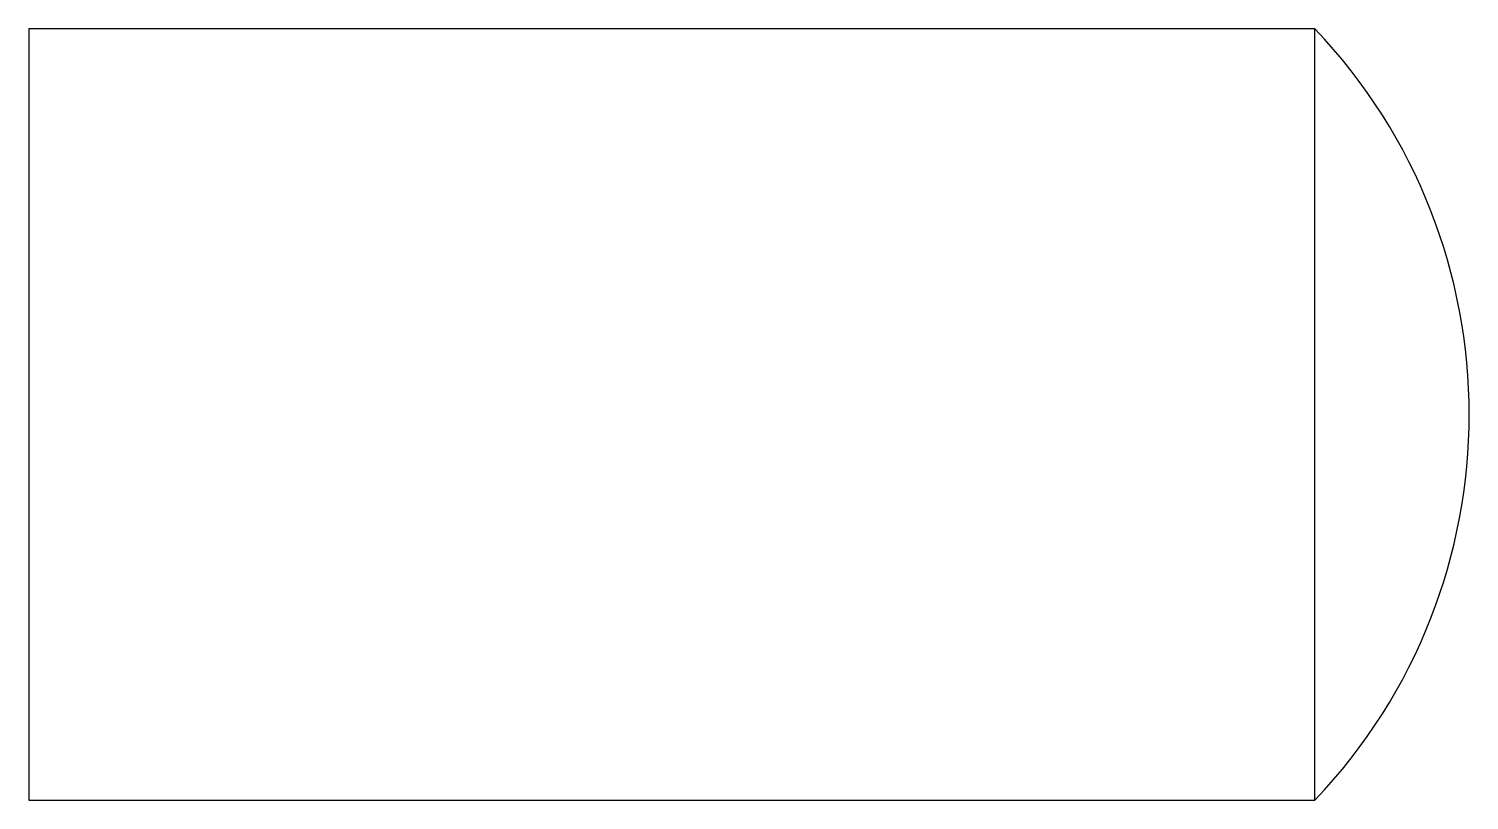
# Model space of a CAD drawing. Extents: x 0 to 112, y 0 to 60.
import ezdxf

# ---------------------------------------------------------------- set-up
doc = ezdxf.new("R2010")
doc.units = 0

msp = doc.modelspace()

# ---------------------------------------------------------------- linework, layer by layer
at = {"layer": 'MODELSKETCH_VISIBLE'}
for p, q in [((100, 60), (0, 60)), ((0, 60), (0, 0)), ((100, 0), (100, 60)), ((0, 0), (100, 0))]:
    msp.add_line(p, q, dxfattribs=at)
msp.add_arc((68.5, 30), 43.5, -43.6028, 43.6028, dxfattribs=at)

doc.saveas('drawing.dxf')
